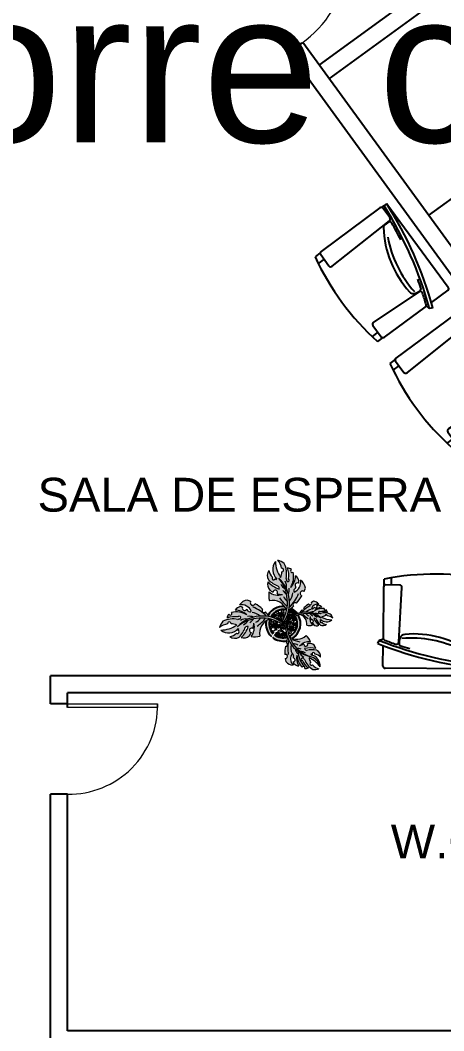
# Model space of a CAD drawing. Header units: metres. Extents: x 7 to 327053, y 40 to 7393807.
# Drawn here: x 326074.59 to 326078.36, y 7392806.51 to 7392815.48 of the extents above; entities that cross this region are included whole.
import ezdxf

# ---------------------------------------------------------------- set-up
doc = ezdxf.new("R2010")
doc.units = ezdxf.units.M
doc.linetypes.add('DASHED', pattern=[19.05, 12.7, -6.35])
doc.layers.get('0').update_dxf_attribs({"lineweight": 18})
for name, color, linetype, lineweight in [('ESQUADRIA', 2, 'Continuous', 15), ('estofado', 7, 'Continuous', 25), ('linagrossa', 7, 'Continuous', 25), ('PAREDE EXTERNA', 6, 'Continuous', 30), ('PAREDE INTERNA', 181, 'Continuous', 25)]:
    doc.layers.add(name, color=color, linetype=linetype, lineweight=lineweight)
doc.layers.add('MEBEL', color=7, linetype='DASHED')
doc.layers.add('TEXTO', color=2, linetype='Continuous')
doc.styles.get("Standard").update_dxf_attribs({"font": 'arial.ttf'})

# ---------------------------------------------------------------- blocks, each defined once
blk = doc.blocks.new('new block.dwg poltrona')
at = {"layer": 'MEBEL', "color": 7, "linetype": 'Continuous', "ltscale": 0.7}
for p, q in [((-694.7, 961.7), (-678.9, 1016.9)), ((-631.4, 949.7), (-613.8, 1011.2)), ((-704.2, 949.7), (-828, 516.1)), ((-703.1, 443.7), (-546.9, 903.8)), ((-560.4, 929.4), (-679.5, 963.5)), ((47.5, 734), (-108.7, 103.7)), ((191.6, 714.7), (72.5, 748.7)), ((143.5, 728.4), (161.1, 789.9)), ((143.5, 728.4), (161.1, 789.9)), ((203.6, 705.2), (219.3, 760.4)), ((27, 65.7), (205.3, 690)), ((203.6, 705.2), (205.2, 710.8)), ((-896.5, 276.4), (-846.5, 451.4)), ((-885.3, 480.2), (-867.2, 504.2)), ((0, 0), (-882.7, 251.7)), ((-94.8, 79.7), (2.3, 51.9)), ((10.2, 28.2), (0, 0)), ((10.2, 28.2), (17.5, 53.7))]:
    blk.add_line(p, q, dxfattribs=at)
for centre, radius, start, end in [((-846.7, -1271.5), 2294.6, 62.31757, 85.807), ((-684.9, 944.2), 20, 74.06228, 164.06228), ((-565.8, 910.2), 20, 341.24929, 74.06228), ((67, 729.5), 20, 74.06228, 166.87527), ((186.1, 695.5), 20, 344.06228, 74.06228), ((1159.8, 3194.1), 3398.1, 232.99963, 250.0441), ((-855.7, -521.4), 1025.7, 88.4288, 90.64125), ((1159.8, 3194.1), 3368.1, 232.99963, 250.0441), ((-808.8, 510.6), 20, 164.06228, 233.73697), ((1159.8, 3194.1), 3348.1, 233.73697, 235.5624), ((-556.6, 391.9), 152, 147.83659, 166.02585), ((-642.9, 446.2), 50, 79.6415, 147.83659), ((-855.7, -521.4), 1005.7, 48.27691, 79.25729), ((-794.8, -384.9), 894.9, 39.37536, 79.6415), ((-722.3, 449.2), 20, 235.5624, 344.06228), ((-684.6, 423.8), 20, 166.02585, 236.34504), ((1159.8, 3194.1), 3348.1, 236.34504, 237.7818), ((-877.2, 270.9), 20, 164.06228, 254.08761), ((-118.5, 170.1), 20, 2.16195, 39.37536), ((1159.8, 3194.1), 3348.1, 244.29374, 247.21111), ((-129.3, 125.8), 20, 247.21111, 330.38077), ((-201.8, 167), 103.3, 330.38077, 2.16195), ((-89.3, 98.9), 20, 166.07982, 254.06228), ((7.8, 71.2), 20, 254.06228, 344.06228)]:
    blk.add_arc(centre, radius, start, end, dxfattribs=at)
blk = doc.blocks.new('planta coqueiro')
at = {"layer": 'estofado', "ltscale": 0.1}
h = blk.add_hatch(color=75, dxfattribs=at)
h.set_gradient(color1=(108, 164, 86), color2=(102, 154, 81), one_color=1, tint=0.46, name='CYLINDER')
h.paths.add_polyline_path([(-1182.0994, -50.2894, 0.033062), (-1182.0979, -50.2335, -0.981895), (-1182.1008, -50.1976, 0.048855), (-1182.1188, -50.1171, -1.138233), (-1182.1345, -50.0766, 0.018864), (-1182.1487, -50.048, 0.208979), (-1182.229, -50.0346, -0.346636), (-1182.1882, -50.1459, -0.418428), (-1182.2075, -50.1266, 0.046427), (-1182.2093, -50.1046, -0.994855), (-1182.2229, -50.067, 0.044381), (-1182.2349, -50.0496, 0.18118), (-1182.289, -50.0426, -0.18833), (-1182.2403, -50.1427, 0.191426), (-1182.3269, -50.038, -1.174476), (-1182.3546, -50.033, 0.140528), (-1182.3894, -50.0487, -0.125367), (-1182.3092, -50.1069, -2.245001), (-1182.3162, -50.1236, -0.031976), (-1182.3262, -50.1223, 0.181425), (-1182.4368, -50.0461, 0.094503), (-1182.4967, -50.0686, -0.138196), (-1182.4208, -50.0909, -1.074478), (-1182.3961, -50.1105, -0.088291), (-1182.3665, -50.1521, -0.144087), (-1182.502, -50.0929, 0.388768), (-1182.3765, -50.1858, -0.041945), (-1182.3888, -50.1939, -1.340573), (-1182.4157, -50.2031, -0.196063), (-1182.4806, -50.1887, 0.307628), (-1182.4218, -50.2465, 0.111291), (-1182.3222, -50.2178, -0.314907), (-1182.2976, -50.2299, -0.122145), (-1182.4093, -50.2611, 0.291545), (-1182.3457, -50.2981, 0.043027), (-1182.3125, -50.2881, -1.339402), (-1182.2786, -50.2708, 0.060072), (-1182.2411, -50.2401, -0.231117), (-1182.3379, -50.3144, 0.11449), (-1182.2759, -50.3617, -0.376746), (-1182.111, -50.3048, 0.228124), (-1182.3714, -50.1669, -0.2613)])
h = blk.add_hatch(color=75, dxfattribs=at)
h.set_gradient(color1=(108, 164, 86), color2=(79, 120, 63), one_color=1, tint=0.36, name='CYLINDER')
h.paths.add_polyline_path([(-1181.8608, -50.1358, -0.314907), (-1181.8729, -50.1604, -0.122145), (-1181.9041, -50.0487, 0.291545), (-1181.9411, -50.1122, 0.043027), (-1181.9311, -50.1455, -1.339402), (-1181.9138, -50.1794, 0.060072), (-1181.8831, -50.2168, -0.231117), (-1181.9574, -50.1201, 0.11449), (-1182.0047, -50.1821, -0.376746), (-1181.9478, -50.3469, 0.228124), (-1181.8099, -50.0866, -0.2613), (-1181.9324, -50.3585, 0.033062), (-1181.8765, -50.3601, -0.981895), (-1181.8407, -50.3572, 0.048855), (-1181.7601, -50.3391, -1.138233), (-1181.7197, -50.3234, 0.018864), (-1181.691, -50.3093, 0.208979), (-1181.6777, -50.229, -0.346636), (-1181.7889, -50.2698, -0.418428), (-1181.7696, -50.2505, 0.046427), (-1181.7476, -50.2486, -0.994855), (-1181.71, -50.2351, 0.044381), (-1181.6926, -50.2231, 0.18118), (-1181.6857, -50.169, -0.18833), (-1181.7857, -50.2176, 0.191426), (-1181.681, -50.1311, -1.174476), (-1181.676, -50.1033, 0.140528), (-1181.6917, -50.0686, -0.125367), (-1181.7499, -50.1488, -2.245001), (-1181.7666, -50.1418, -0.031976), (-1181.7654, -50.1318, 0.181425), (-1181.6891, -50.0211, 0.094503), (-1181.7116, -49.9613, -0.138196), (-1181.734, -50.0372, -1.074478), (-1181.7535, -50.0619, -0.088291), (-1181.7951, -50.0914, -0.144087), (-1181.736, -49.956, 0.388768), (-1181.8288, -50.0815, -0.041945), (-1181.8369, -50.0692, -1.340573), (-1181.8461, -50.0422, -0.196063), (-1181.8317, -49.9774, 0.307628), (-1181.8896, -50.0362, 0.111291)])
h = blk.add_hatch(color=35, dxfattribs=at)
h.set_gradient(color1=(166, 115, 84), color2=(109, 75, 55), one_color=1, tint=0.32, name='INVCYLINDER')
h.paths.add_polyline_path([(-1181.8099, -50.0866, -0.309503), (-1182.0387, -50.3947, 0.839346), (-1182.0337, -50.4076, 0.363207)])
h = blk.add_hatch(color=35, dxfattribs=at)
h.set_gradient(color1=(166, 115, 84), color2=(109, 75, 55), one_color=1, tint=0.32, name='INVCYLINDER')
h.paths.add_polyline_path([(-1182.0585, -50.4106, 0.893253), (-1182.0465, -50.4067, 0.378604), (-1182.3714, -50.1669, -0.322151)])
h = blk.add_hatch(color=9, dxfattribs=at)
h.set_gradient(color1=(185, 193, 193), color2=(81, 92, 92), one_color=1, tint=0.34, name='CURVED')
h.paths.add_polyline_path([(-1182.1098, -50.3065, 0.00155), (-1182.111, -50.3048, 0.067559), (-1182.1454, -50.2959, 0.253608), (-1182.2018, -50.4317, -0.036817), (-1182.1733, -50.4248, -0.290631)])
h = blk.add_hatch(color=9, dxfattribs=at)
h.set_gradient(color1=(185, 193, 193), color2=(81, 92, 92), one_color=1, tint=0.34, name='CURVED')
h.paths.add_polyline_path([(-1181.9463, -50.343, 0.06904), (-1181.9384, -50.3076, 0.288006), (-1182.098, -50.2697, -0.011646), (-1182.0994, -50.2894, -0.009266), (-1182.0929, -50.2986, -0.341204)])
h = blk.add_hatch(color=33, dxfattribs=at)
h.set_gradient(color1=(179, 165, 128), color2=(150, 134, 90), one_color=1, tint=0.47)
h.paths.add_polyline_path([(-1182.0769, -50.3105, 1), (-1182.0448, -50.3105, 1)])
h = blk.add_hatch(color=33, dxfattribs=at)
h.set_gradient(color1=(179, 165, 128), color2=(150, 134, 90), one_color=1, tint=0.47)
h.paths.add_polyline_path([(-1182.1442, -50.3402, 1), (-1182.1311, -50.3402, 1)])
h = blk.add_hatch(color=33, dxfattribs=at)
h.set_gradient(color1=(179, 165, 128), color2=(150, 134, 90), one_color=1, tint=0.47)
edge = h.paths.add_edge_path()
edge.add_spline(control_points=[(-1182.1291, -50.3901), (-1182.1304, -50.3952), (-1182.133, -50.4055), (-1182.1113, -50.4092), (-1182.1, -50.3993), (-1182.0853, -50.3841), (-1182.1022, -50.3751), (-1182.1025, -50.3587), (-1182.1194, -50.3573), (-1182.1274, -50.3639), (-1182.1369, -50.3755), (-1182.126, -50.3785), (-1182.1278, -50.3851), (-1182.1291, -50.3901)], knot_values=[0, 0, 0, 0, 0.013257, 0.026829, 0.049794, 0.061679, 0.077395, 0.091145, 0.103762, 0.116513, 0.127768, 0.131661, 0.143887, 0.143887, 0.143887, 0.143887], degree=3, periodic=0)
h = blk.add_hatch(color=33, dxfattribs=at)
h.set_gradient(color1=(179, 165, 128), color2=(150, 134, 90), one_color=1, tint=0.47)
h.paths.add_polyline_path([(-1182.1205, -50.3218, 1), (-1182.1075, -50.3218, 1)])
h = blk.add_hatch(color=33, dxfattribs=at)
h.set_gradient(color1=(179, 165, 128), color2=(150, 134, 90), one_color=1, tint=0.47)
h.paths.add_polyline_path([(-1182.0757, -50.4013, 1), (-1182.0955, -50.4013, 1)])
h = blk.add_hatch(color=33, dxfattribs=at)
h.set_gradient(color1=(179, 165, 128), color2=(150, 134, 90), one_color=1, tint=0.47)
h.paths.add_polyline_path([(-1182.0304, -50.3749, 1), (-1182.0501, -50.3749, 1)])
h = blk.add_hatch(color=33, dxfattribs=at)
h.set_gradient(color1=(179, 165, 128), color2=(150, 134, 90), one_color=1, tint=0.47)
h.paths.add_polyline_path([(-1182.0245, -50.3374, 1), (-1181.9923, -50.3374, 1)])
h = blk.add_hatch(color=33, dxfattribs=at)
h.set_gradient(color1=(179, 165, 128), color2=(150, 134, 90), one_color=1, tint=0.47)
h.paths.add_polyline_path([(-1181.9438, -50.3962, 1), (-1181.9636, -50.3962, 1)])
h = blk.add_hatch(color=9, dxfattribs=at)
h.set_gradient(color1=(185, 193, 193), color2=(81, 92, 92), one_color=1, tint=0.34, name='CURVED')
h.paths.add_polyline_path([(-1181.9324, -50.3585, -0.003321), (-1181.9357, -50.3609, -0.134103), (-1181.9235, -50.4258, -0.036923), (-1181.8952, -50.4335, 0.121396), (-1181.9045, -50.3602, -0.016535)])
h = blk.add_hatch(color=9, dxfattribs=at)
h.set_gradient(color1=(185, 193, 193), color2=(81, 92, 92), one_color=1, tint=0.34, name='CURVED')
h.paths.add_polyline_path([(-1182.1722, -50.4349, 0.03292), (-1182.2001, -50.4432, 0.221446), (-1182.125, -50.5496, -0.019377), (-1182.1003, -50.5356, -0.005069), (-1182.0984, -50.5306, -0.256969)])
h = blk.add_hatch(color=33, dxfattribs=at)
h.set_gradient(color1=(179, 165, 128), color2=(150, 134, 90), one_color=1, tint=0.47)
h.paths.add_polyline_path([(-1182.1588, -50.4127, 1), (-1182.1718, -50.4127, 1)])
h = blk.add_hatch(color=33, dxfattribs=at)
h.set_gradient(color1=(179, 165, 128), color2=(150, 134, 90), one_color=1, tint=0.47)
h.paths.add_polyline_path([(-1182.13, -50.4507, 1), (-1182.1622, -50.4507, 1)])
h = blk.add_hatch(color=33, dxfattribs=at)
h.set_gradient(color1=(179, 165, 128), color2=(150, 134, 90), one_color=1, tint=0.47)
h.paths.add_polyline_path([(-1182.1312, -50.478, 1), (-1182.151, -50.478, 1)])
h = blk.add_hatch(color=33, dxfattribs=at)
h.set_gradient(color1=(179, 165, 128), color2=(150, 134, 90), one_color=1, tint=0.47)
edge = h.paths.add_edge_path()
edge.add_spline(control_points=[(-1182.1156, -50.5066), (-1182.1132, -50.5113), (-1182.1084, -50.5208), (-1182.0897, -50.5092), (-1182.0877, -50.4943), (-1182.0868, -50.4732), (-1182.1054, -50.4776), (-1182.1164, -50.4655), (-1182.1301, -50.4756), (-1182.1317, -50.4859), (-1182.1311, -50.5009), (-1182.121, -50.4959), (-1182.1179, -50.502), (-1182.1156, -50.5066)], knot_values=[0, 0, 0, 0, 0.013257, 0.026829, 0.049794, 0.061679, 0.077395, 0.091145, 0.103762, 0.116513, 0.127768, 0.131661, 0.143887, 0.143887, 0.143887, 0.143887], degree=3, periodic=0)
h = blk.add_hatch(color=35, dxfattribs=at)
h.set_gradient(color1=(166, 115, 84), color2=(109, 75, 55), one_color=1, tint=0.32, name='INVCYLINDER')
h.paths.add_polyline_path([(-1181.9811, -50.4031, 0.597045), (-1181.9851, -50.4005, 0.455658), (-1182.0621, -50.7903, -0.387777)])
h = blk.add_hatch(color=33, dxfattribs=at)
h.set_gradient(color1=(179, 165, 128), color2=(150, 134, 90), one_color=1, tint=0.47)
h.paths.add_polyline_path([(-1182.0966, -50.4134, 1), (-1182.1097, -50.4134, 1)])
h = blk.add_hatch(color=33, dxfattribs=at)
h.set_gradient(color1=(179, 165, 128), color2=(150, 134, 90), one_color=1, tint=0.47)
h.paths.add_polyline_path([(-1182.0752, -50.4369, 1), (-1182.0882, -50.4369, 1)])
h = blk.add_hatch(color=9, dxfattribs=at)
h.set_gradient(color1=(185, 193, 193), color2=(81, 92, 92), one_color=1, tint=0.34, name='CURVED')
h.paths.add_polyline_path([(-1181.9247, -50.4362, -0.449638), (-1182.0834, -50.536, 0.000699), (-1182.0837, -50.5368, 0.072477), (-1182.0731, -50.5679, 0.40511), (-1181.897, -50.4452, 0.032975)])
h = blk.add_hatch(color=33, dxfattribs=at)
h.set_gradient(color1=(179, 165, 128), color2=(150, 134, 90), one_color=1, tint=0.47)
h.paths.add_polyline_path([(-1182.0591, -50.4525, 1), (-1182.0789, -50.4525, 1)])
h = blk.add_hatch(color=33, dxfattribs=at)
h.set_gradient(color1=(179, 165, 128), color2=(150, 134, 90), one_color=1, tint=0.47)
h.paths.add_polyline_path([(-1182.0563, -50.4256, 1), (-1182.0694, -50.4256, 1)])
h = blk.add_hatch(color=33, dxfattribs=at)
h.set_gradient(color1=(179, 165, 128), color2=(150, 134, 90), one_color=1, tint=0.47)
edge = h.paths.add_edge_path()
edge.add_spline(control_points=[(-1182.0299, -50.4812), (-1182.035, -50.4799), (-1182.0453, -50.4773), (-1182.049, -50.499), (-1182.0391, -50.5103), (-1182.0239, -50.525), (-1182.0149, -50.5081), (-1181.9986, -50.5078), (-1181.9971, -50.4909), (-1182.0037, -50.4829), (-1182.0153, -50.4734), (-1182.0183, -50.4843), (-1182.0249, -50.4825), (-1182.0299, -50.4812)], knot_values=[0, 0, 0, 0, 0.013257, 0.026829, 0.049794, 0.061679, 0.077395, 0.091145, 0.103762, 0.116513, 0.127768, 0.131661, 0.143887, 0.143887, 0.143887, 0.143887], degree=3, periodic=0)
h = blk.add_hatch(color=33, dxfattribs=at)
h.set_gradient(color1=(179, 165, 128), color2=(150, 134, 90), one_color=1, tint=0.47)
h.paths.add_polyline_path([(-1182.0348, -50.4199, 1), (-1182.0478, -50.4199, 1)])
h = blk.add_hatch(color=33, dxfattribs=at)
h.set_gradient(color1=(179, 165, 128), color2=(150, 134, 90), one_color=1, tint=0.47)
h.paths.add_polyline_path([(-1182.0072, -50.4443, 1), (-1182.0202, -50.4443, 1)])
h = blk.add_hatch(color=35, dxfattribs=at)
h.set_gradient(color1=(166, 115, 84), color2=(109, 75, 55), one_color=1, tint=0.32, name='INVCYLINDER')
h.paths.add_polyline_path([(-1181.7633, -50.6006, 0.456534), (-1182.0092, -50.4282, 0.533976), (-1182.008, -50.4314, -0.385852)])
h = blk.add_hatch(color=33, dxfattribs=at)
h.set_gradient(color1=(179, 165, 128), color2=(150, 134, 90), one_color=1, tint=0.47)
h.paths.add_polyline_path([(-1181.9847, -50.4424, 1), (-1182.0044, -50.4424, 1)])
h = blk.add_hatch(color=33, dxfattribs=at)
h.set_gradient(color1=(179, 165, 128), color2=(150, 134, 90), one_color=1, tint=0.47)
h.paths.add_polyline_path([(-1181.9589, -50.4874, 1), (-1181.991, -50.4874, 1)])
h = blk.add_hatch(color=33, dxfattribs=at)
h.set_gradient(color1=(179, 165, 128), color2=(150, 134, 90), one_color=1, tint=0.47)
h.paths.add_polyline_path([(-1181.932, -50.4514, 1), (-1181.9642, -50.4514, 1)])
h = blk.add_hatch(color=33, dxfattribs=at)
h.set_gradient(color1=(179, 165, 128), color2=(150, 134, 90), one_color=1, tint=0.47)
h.paths.add_polyline_path([(-1181.9264, -50.4103, 1), (-1181.9461, -50.4103, 1)])
h = blk.add_hatch(color=75, dxfattribs=at)
h.set_gradient(color1=(108, 164, 86), color2=(154, 193, 138), one_color=1, tint=0.65, name='HEMISPHERICAL')
h.paths.add_polyline_path([(-1181.7724, -50.4808, -0.346636), (-1181.6961, -50.4931, 0.208979), (-1181.7146, -50.4434, 0.018864), (-1181.7347, -50.4378, -1.138233), (-1181.7626, -50.4328, 0.048855), (-1181.8164, -50.4312, -0.981895), (-1181.8397, -50.4338, 0.033062), (-1181.8753, -50.4417, -0.2613), (-1181.7633, -50.6006, 0.228124), (-1181.8837, -50.451, -0.376746), (-1181.8998, -50.5636, 0.11449), (-1181.8618, -50.5974, -0.231117), (-1181.8262, -50.5263, 0.060072), (-1181.8412, -50.5541, -1.339402), (-1181.8481, -50.5779, 0.043027), (-1181.8504, -50.6005, 0.291545), (-1181.8189, -50.6366, -0.122145), (-1181.8127, -50.5612, -0.314907), (-1181.8019, -50.5754, 0.111291), (-1181.808, -50.6428, 0.307628), (-1181.7637, -50.6733, -0.196063), (-1181.7809, -50.6335, -1.340573), (-1181.7783, -50.6151, -0.041945), (-1181.7747, -50.6062, 0.388768), (-1181.6997, -50.6751, -0.144087), (-1181.7544, -50.5957, -0.088291), (-1181.724, -50.6095, -1.074478), (-1181.7085, -50.6229, -0.138196), (-1181.6848, -50.6687, 0.094503), (-1181.6778, -50.6276, 0.181425), (-1181.7403, -50.5662, -0.031976), (-1181.7424, -50.56, -2.245001), (-1181.7325, -50.5534, -0.125367), (-1181.6853, -50.5976, 0.140528), (-1181.6796, -50.5734, -1.174476), (-1181.6862, -50.5562, 0.191426), (-1181.7639, -50.5138, -0.18833), (-1181.6939, -50.5325, 0.18118), (-1181.705, -50.4987, 0.044381), (-1181.7176, -50.4932, -0.994855), (-1181.7434, -50.4892, 0.046425), (-1181.7577, -50.4907, -0.418546)])
h = blk.add_hatch(color=75, dxfattribs=at)
h.set_gradient(color1=(108, 164, 86), color2=(128, 178, 108), one_color=1, tint=0.56, name='CYLINDER')
h.paths.add_polyline_path([(-1182.1074, -50.5571, -0.021499), (-1182.1003, -50.5356, 0.033062), (-1182.1417, -50.5606, -0.981895), (-1182.1663, -50.5794, 0.048855), (-1182.2164, -50.6302, -1.138233), (-1182.2384, -50.6605, 0.018864), (-1182.2526, -50.6842, 0.208979), (-1182.2247, -50.7488, -0.346636), (-1182.163, -50.6671, -0.218356), (-1182.1163, -50.6048, -0.045186), (-1182.1077, -50.5581, -0.00127), (-1182.1084, -50.5578, -0.001036)])
h = blk.add_hatch(color=75, dxfattribs=at)
h.set_gradient(color1=(108, 164, 86), color2=(128, 178, 108), one_color=1, tint=0.56, name='CYLINDER')
h.paths.add_polyline_path([(-1181.9707, -50.697, 0.11449), (-1181.9653, -50.6299, -0.376746), (-1182.0837, -50.5368, 0.228124), (-1182.0621, -50.7903, -0.289779), (-1182.0548, -50.9198, 0.388768), (-1182.046, -50.7852, -0.041945), (-1182.0344, -50.7904, -1.340573), (-1182.0151, -50.8056, -0.196063), (-1181.9952, -50.8594, 0.307628), (-1181.9807, -50.7897, 0.111291), (-1182.0482, -50.7308, -0.314907), (-1182.0509, -50.7073, -0.122145), (-1181.976, -50.7738, 0.291545), (-1181.9788, -50.7104, 0.043027), (-1182.0017, -50.6909, -1.339402), (-1182.0301, -50.6744, 0.060072), (-1182.0699, -50.6615, -0.231117)])
h = blk.add_hatch(color=75, dxfattribs=at)
h.set_gradient(color1=(108, 164, 86), color2=(128, 178, 108), one_color=1, tint=0.56, name='CYLINDER')
h.paths.add_polyline_path([(-1182.168, -50.6902, 0.046427), (-1182.1831, -50.7018, -0.994855), (-1182.2041, -50.7292, 0.044381), (-1182.2111, -50.746, 0.18118), (-1182.1909, -50.7886, -0.18833), (-1182.141, -50.7065, 0.191426), (-1182.1765, -50.8183, -0.461932), (-1182.1587, -50.824, -0.164855), (-1182.1113, -50.6852, -0.076989), (-1182.1163, -50.6048, 0.218356), (-1182.163, -50.6671, -0.418428)])
h = blk.add_hatch(color=75, dxfattribs=at)
h.set_gradient(color1=(108, 164, 86), color2=(128, 178, 108), one_color=1, tint=0.56, name='CYLINDER')
h.paths.add_polyline_path([(-1182.1156, -50.7784, 0.181425), (-1182.1192, -50.8944, 0.094503), (-1182.0749, -50.9273, -0.138196), (-1182.0942, -50.8617, -1.074478), (-1182.0915, -50.8347, -0.088291), (-1182.0751, -50.7937, -0.144087), (-1182.0548, -50.9198, 0.289779), (-1182.0621, -50.7903, -0.111568), (-1182.1113, -50.6852, 0.164855), (-1182.1587, -50.824, -0.461932), (-1182.1672, -50.8408, 0.140528), (-1182.1396, -50.8587, -0.125367), (-1182.1348, -50.7732, -2.245001), (-1182.1193, -50.7705, -0.031976)])
at = {"layer": 'estofado', "lineweight": 5, "ltscale": 0.1}
for centre, radius in [((-1182.0608, -50.3105), 0.0161), ((-1182.0205, -50.3064), 0.00987), ((-1182.1481, -50.3931), 0.0161), ((-1182.1405, -50.3692), 0.00652), ((-1182.1376, -50.3402), 0.00652), ((-1182.1314, -50.3563), 0.00652), ((-1182.1124, -50.3418), 0.00987), ((-1182.114, -50.3218), 0.00652), ((-1182.0958, -50.3547), 0.00987), ((-1182.0894, -50.3723), 0.00652), ((-1182.0856, -50.4013), 0.00987), ((-1182.0583, -50.3441), 0.00652), ((-1182.0507, -50.3609), 0.00652), ((-1182.0402, -50.3749), 0.00987), ((-1182.0368, -50.3493), 0.00987), ((-1182.0323, -50.326), 0.00987), ((-1182.018, -50.3673), 0.00987), ((-1182.0084, -50.3374), 0.0161), ((-1181.9989, -50.3643), 0.00652), ((-1181.9812, -50.354), 0.00987), ((-1181.9778, -50.328), 0.00987), ((-1181.9724, -50.3968), 0.00652), ((-1181.9537, -50.3962), 0.00987), ((-1181.9396, -50.3801), 0.00652), ((-1182.1653, -50.4127), 0.00652), ((-1182.1461, -50.4507), 0.0161), ((-1182.1411, -50.478), 0.00987), ((-1182.1305, -50.4124), 0.00652), ((-1182.1193, -50.4424), 0.00987), ((-1182.1032, -50.4134), 0.00652), ((-1182.0992, -50.4422), 0.00652), ((-1182.0971, -50.4613), 0.00652), ((-1182.088, -50.4193), 0.00652), ((-1182.0817, -50.4369), 0.00652), ((-1182.0725, -50.4145), 0.00652), ((-1182.069, -50.4525), 0.00987), ((-1182.0629, -50.4256), 0.00652), ((-1182.052, -50.4364), 0.00652), ((-1182.0413, -50.4199), 0.00652), ((-1182.0247, -50.4632), 0.00987), ((-1182.0233, -50.4141), 0.00652), ((-1182.0137, -50.4443), 0.00652), ((-1181.9969, -50.4669), 0.00987), ((-1181.9946, -50.4424), 0.00987), ((-1181.9749, -50.4874), 0.0161), ((-1181.9811, -50.4142), 0.00652), ((-1181.9752, -50.457), 0.00987), ((-1181.963, -50.4122), 0.00652), ((-1181.9481, -50.4514), 0.0161), ((-1181.9363, -50.4103), 0.00987), ((-1182.0546, -50.5173), 0.00987), ((-1182.0111, -50.5249), 0.00652), ((-1181.9894, -50.5151), 0.00652)]:
    blk.add_circle(centre, radius, dxfattribs=at)
for centre, radius, start, end in [((-1182.3447, -50.1014), 0.0691, 98.30586, 130.30289), ((-1182.3412, -50.0377), 0.0143, 160.66312, 359.01306), ((-1182.4153, -50.1992), 0.1839, 17.90618, 61.25338), ((-1182.2712, -50.1184), 0.0778, 62.11533, 103.19315), ((-1182.2041, -50.1332), 0.1017, 56.94293, 104.1578), ((-1182.2792, -50.1162), 0.0958, 341.9118, 58.3844), ((-1181.8174, -50.0493), 0.0733, 101.28254, 169.67992), ((-1181.6542, -50.0222), 0.2358, 183.39297, 208.79441), ((-1181.7594, -50.0275), 0.088, 145.30499, 189.67647), ((-1181.7139, -50.0694), 0.1156, 101.01864, 185.99657), ((-1181.5353, -50.1242), 0.2618, 140.01224, 172.80884), ((-1181.8747, -49.9748), 0.1912, 304.86133, 345.9935), ((-1181.7428, -50.0502), 0.0158, 227.5673, 55.79188), ((-1181.8574, -49.9596), 0.1458, 327.87519, 359.3481), ((-1181.8573, -50.0502), 0.1707, 9.82075, 31.41506), ((-1182.3337, -49.8923), 0.2618, 230.01224, 262.80884), ((-1182.3885, -50.0709), 0.1156, 191.01864, 275.99657), ((-1182.4077, -50.2143), 0.1707, 99.82075, 121.41506), ((-1182.4983, -50.2144), 0.1458, 57.87519, 89.3481), ((-1182.4831, -50.2317), 0.1912, 34.86133, 75.9935), ((-1182.4078, -50.0998), 0.0158, 317.5673, 145.79188), ((-1182.4983, -50.2144), 0.1458, 25.30162, 45.48399), ((-1182.4636, -50.2352), 0.2007, 39.72574, 68.30867), ((-1182.3112, -50.0448), 0.079, 259.01864, 266.34454), ((-1182.3052, -50.1184), 0.0122, 205.20095, 109.16168), ((-1182.3927, -50.155), 0.1529, 4.60764, 47.27006), ((-1182.216, -50.0858), 0.02, 110.11085, 289.51976), ((-1182.3265, -50.1256), 0.119, 29.48096, 39.64557), ((-1182.3265, -50.1256), 0.119, 359.27539, 10.14965), ((-1182.1883, -50.1267), 0.0192, 181.01529, 270.36335), ((-1182.4574, -50.2805), 0.3417, 1.92563, 26.95423), ((-1182.1293, -50.0979), 0.0219, 103.78654, 298.5822), ((-1182.5209, -50.2497), 0.4233, 24.12344, 28.44626), ((-1182.5209, -50.2497), 0.4233, 7.05757, 18.24531), ((-1181.8475, -50.2529), 0.1724, 129.60803, 155.73339), ((-1181.8212, -50.0924), 0.139, 191.50605, 243.56022), ((-1181.8728, -50.1095), 0.0684, 117.29213, 182.3073), ((-1181.7431, -50.0708), 0.2023, 191.81369, 201.6687), ((-1181.6633, -50.0415), 0.2409, 181.70554, 209.56118), ((-1181.8455, -50.0571), 0.0148, 92.42917, 305.54486), ((-1181.8574, -49.9596), 0.1458, 295.30162, 315.48399), ((-1181.8782, -49.9944), 0.2007, 309.72574, 338.30867), ((-1181.6808, -50.1168), 0.0143, 70.66312, 269.01306), ((-1181.7444, -50.1133), 0.0691, 8.30586, 40.30289), ((-1182.4305, -50.1164), 0.088, 235.30499, 279.67647), ((-1182.4087, -50.1744), 0.0733, 191.28254, 259.67992), ((-1182.4358, -50.0111), 0.2358, 273.39297, 298.79441), ((-1182.4009, -50.2025), 0.0148, 182.42917, 35.54486), ((-1182.3185, -50.2414), 0.0239, 28.87893, 98.79724), ((-1182.2905, -50.0702), 0.1226, 255.94234, 283.41666), ((-1182.3302, -50.2313), 0.0897, 36.14106, 80.38729), ((-1182.2482, -50.0867), 0.1271, 262.31369, 283.71194), ((-1182.3109, -50.2562), 0.1193, 28.69045, 56.02461), ((-1182.2988, -50.2542), 0.144, 9.49435, 41.55375), ((-1182.099, -50.2155), 0.018, 95.6708, 273.57719), ((-1182.0701, -50.2969), 0.1322, 337.74651, 60.32132), ((-1181.9174, -50.1599), 0.0198, 280.54891, 133.56856), ((-1181.7431, -50.0708), 0.2023, 212.44877, 226.19967), ((-1181.8844, -50.1395), 0.0239, 298.87893, 8.79724), ((-1181.7297, -50.2098), 0.1271, 172.31369, 193.71194), ((-1181.8992, -50.1471), 0.1193, 298.69045, 326.02461), ((-1181.7132, -50.1674), 0.1226, 165.94234, 193.41666), ((-1181.8743, -50.1277), 0.0897, 306.14106, 350.38729), ((-1181.8422, -50.0426), 0.1839, 287.90618, 331.25338), ((-1181.798, -50.0652), 0.1529, 274.60764, 317.27006), ((-1181.7615, -50.1528), 0.0122, 115.20095, 19.16168), ((-1181.6878, -50.1468), 0.079, 169.01864, 176.34454), ((-1181.7614, -50.1867), 0.0778, 332.11533, 13.19315), ((-1182.4164, -50.0203), 0.2409, 271.70554, 299.56118), ((-1182.3485, -50.2298), 0.0684, 207.29213, 272.3073), ((-1182.3872, -50.1), 0.2023, 281.81369, 291.6687), ((-1182.3656, -50.1782), 0.139, 281.50605, 333.56022), ((-1182.2981, -50.2744), 0.0198, 10.54891, 223.56856), ((-1182.3872, -50.1), 0.2023, 302.44877, 316.19967), ((-1182.1611, -50.4271), 0.1322, 67.74651, 150.32132), ((-1182.1957, -49.8732), 0.408, 264.40838, 278.66155), ((-1182.1943, -50.1359), 0.1123, 255.54397, 283.80808), ((-1182.5209, -50.2497), 0.4233, 354.61589, 2.19042), ((-1181.5162, -50.2622), 0.408, 174.40838, 188.66155), ((-1181.9235, -50.0006), 0.3417, 271.92563, 296.95423), ((-1181.7789, -50.2637), 0.1123, 165.54397, 193.80808), ((-1181.8972, -50.1591), 0.144, 279.49435, 311.55375), ((-1181.7592, -50.1788), 0.0958, 251.9118, 328.3844), ((-1181.7697, -50.2697), 0.0192, 91.01529, 180.36335), ((-1181.7686, -50.1315), 0.119, 269.27539, 280.14965), ((-1181.7409, -50.3286), 0.0219, 13.78654, 208.5822), ((-1181.7288, -50.2419), 0.02, 20.11085, 199.51976), ((-1181.8927, -49.9371), 0.4233, 294.12344, 298.44626), ((-1181.7686, -50.1315), 0.119, 299.48096, 309.64557), ((-1181.7762, -50.2538), 0.1017, 326.94293, 14.1578), ((-1182.205, -50.2045), 0.1724, 219.60803, 245.73339), ((-1181.8927, -49.9371), 0.4233, 264.61589, 272.19042), ((-1181.8586, -50.359), 0.018, 5.6708, 183.57719), ((-1181.8927, -49.9371), 0.4233, 277.05757, 288.24531), ((-1181.9558, -50.4982), 0.0862, 310.60371, 33.17851), ((-1181.7977, -50.7066), 0.2761, 98.7346, 106.30914), ((-1181.5969, -50.4519), 0.266, 182.26348, 196.51665), ((-1181.8253, -50.6698), 0.2228, 73.97079, 98.9994), ((-1181.828, -50.4323), 0.0117, 187.34783, 5.25423), ((-1181.7653, -50.4834), 0.0732, 177.11694, 205.38106), ((-1181.8281, -50.565), 0.0939, 59.37128, 91.43067), ((-1181.7977, -50.7066), 0.2761, 82.67972, 93.86746), ((-1181.7422, -50.5354), 0.0624, 42.54063, 119.01322), ((-1181.7601, -50.4785), 0.0125, 190.56167, 279.90974), ((-1181.749, -50.4371), 0.0143, 162.34282, 357.13848), ((-1181.7423, -50.5668), 0.0776, 90.77538, 101.64963), ((-1181.7305, -50.4911), 0.013, 171.40527, 350.81418), ((-1181.7977, -50.7066), 0.2761, 72.47876, 76.80159), ((-1181.7623, -50.4894), 0.0663, 356.76722, 43.98209), ((-1181.9394, -50.7997), 0.2951, 124.70159, 149.73019), ((-1182.1542, -50.5698), 0.0155, 218.44676, 36.35315), ((-1181.9321, -50.8602), 0.3656, 117.39185, 124.96638), ((-1182.3575, -50.8001), 0.3524, 27.18434, 41.43751), ((-1181.9715, -50.5159), 0.1142, 190.52248, 273.09728), ((-1181.8079, -50.4988), 0.1124, 215.19163, 241.317), ((-1181.7712, -50.5984), 0.0907, 127.3648, 179.41897), ((-1181.7185, -50.6025), 0.132, 169.25633, 179.11133), ((-1181.8411, -50.567), 0.0129, 237.35647, 90.37612), ((-1181.7185, -50.6025), 0.132, 144.72535, 158.47626), ((-1181.6638, -50.6114), 0.1571, 161.36384, 189.21948), ((-1181.8175, -50.576), 0.0156, 2.12779, 72.04609), ((-1181.7271, -50.5119), 0.0829, 177.21308, 198.61134), ((-1181.6555, -50.6226), 0.1538, 162.13061, 187.53205), ((-1181.8279, -50.573), 0.0778, 44.90042, 72.23457), ((-1181.7113, -50.5369), 0.08, 177.50837, 204.98268), ((-1181.8095, -50.5823), 0.0585, 20.53774, 64.78397), ((-1181.7529, -50.6129), 0.0997, 53.65497, 96.31738), ((-1181.7785, -50.6328), 0.1199, 39.67165, 83.01885), ((-1181.7404, -50.5523), 0.00795, 351.76334, 255.72407), ((-1181.6925, -50.547), 0.0515, 194.58049, 201.90639), ((-1181.7909, -50.6802), 0.1247, 24.93152, 66.0637), ((-1181.7956, -50.6681), 0.1309, 32.61635, 61.19929), ((-1181.7423, -50.5668), 0.0776, 61.27946, 71.44407), ((-1181.7446, -50.5305), 0.0507, 357.73187, 38.80969), ((-1181.6843, -50.5653), 0.00931, 101.91196, 300.26191), ((-1181.7246, -50.5754), 0.0451, 330.62214, 2.61917), ((-1181.9321, -50.8602), 0.3656, 146.8994, 151.22223), ((-1182.2254, -50.6468), 0.0189, 226.56251, 61.35816), ((-1182.142, -50.7471), 0.0827, 104.68776, 181.16036), ((-1181.9321, -50.8602), 0.3656, 129.83353, 141.02127), ((-1182.1769, -50.6762), 0.0166, 303.79125, 33.13931), ((-1182.0717, -50.6869), 0.0934, 118.51852, 167.78871), ((-1182.0256, -50.7047), 0.103, 151.46642, 178.80057), ((-1182.1779, -50.7384), 0.1098, 25.08965, 46.4879), ((-1182.1674, -50.6762), 0.097, 18.31993, 46.58405), ((-1182.0566, -50.7809), 0.1201, 44.28201, 96.33618), ((-1182.1033, -50.8331), 0.1748, 65.22473, 78.97563), ((-1182.1126, -50.652), 0.1489, 342.38399, 8.50935), ((-1181.8063, -50.5938), 0.0446, 188.61772, 253.63289), ((-1181.7634, -50.6254), 0.0478, 201.24511, 269.64249), ((-1181.7824, -50.6239), 0.00968, 65.38017, 278.49585), ((-1181.7236, -50.6323), 0.0574, 181.24855, 225.62003), ((-1181.6996, -50.5998), 0.0754, 184.92846, 269.90638), ((-1181.778, -50.6878), 0.0951, 55.44104, 75.62341), ((-1181.5921, -50.5426), 0.1707, 198.11618, 230.91279), ((-1181.7158, -50.6157), 0.0103, 315.13315, 143.35773), ((-1181.778, -50.6878), 0.0951, 11.57692, 43.04984), ((-1181.7891, -50.6298), 0.1113, 339.50997, 1.10428), ((-1182.1648, -50.6846), 0.0878, 179.71889, 226.93376), ((-1182.1131, -50.7771), 0.1028, 152.25692, 162.42153), ((-1182.1442, -50.7403), 0.0672, 184.89129, 225.96911), ((-1182.1937, -50.7155), 0.0173, 232.88681, 52.29572), ((-1182.0608, -50.8114), 0.1321, 127.3836, 170.04602), ((-1182.1131, -50.7771), 0.1028, 122.05135, 132.92561), ((-1182.0181, -50.8071), 0.1588, 140.68214, 184.02934), ((-1181.9302, -50.8245), 0.2285, 142.44793, 179.89313), ((-1182.1283, -50.7649), 0.0105, 327.97692, 231.93764), ((-1182.0346, -50.7304), 0.0775, 158.91702, 203.16325), ((-1182.1702, -50.7768), 0.1059, 18.7183, 46.19262), ((-1182.0327, -50.7171), 0.0207, 151.6549, 221.5732), ((-1182.1475, -50.8916), 0.2081, 34.4815, 62.33714), ((-1182.1451, -50.9099), 0.2037, 36.16894, 61.57037), ((-1182.0183, -50.6868), 0.0171, 133.32487, 346.34452), ((-1182.1033, -50.8331), 0.1748, 44.58965, 54.44466), ((-1182.0272, -50.7443), 0.0591, 330.06809, 35.08326), ((-1182.17, -50.8288), 0.0123, 283.43908, 121.78903), ((-1182.1222, -50.8016), 0.0597, 221.08182, 253.07885), ((-1181.9694, -50.8253), 0.1734, 162.5017, 191.08463), ((-1181.9628, -50.8412), 0.1652, 157.63729, 198.76946), ((-1182.1789, -50.8037), 0.0682, 21.7946, 29.1205), ((-1182.0938, -50.8481), 0.0136, 80.34326, 268.56784), ((-1181.9682, -50.8603), 0.1259, 148.07758, 168.25995), ((-1182.2791, -50.8914), 0.2262, 352.7882, 25.58481), ((-1182.1607, -50.8609), 0.1213, 330.93217, 35.574), ((-1182.1238, -50.8477), 0.0998, 313.79461, 38.77253), ((-1182.0225, -50.7951), 0.0128, 305.20513, 158.32082), ((-1182.0711, -50.8569), 0.076, 358.08096, 42.45243), ((-1182.0393, -50.8139), 0.0633, 314.0585, 22.45588), ((-1182.0107, -50.7946), 0.1474, 222.59671, 244.19102), ((-1181.9682, -50.8603), 0.1259, 180.65115, 212.12406)]:
    blk.add_arc(centre, radius, start, end, dxfattribs=at)
at = {"layer": 'estofado', "lineweight": 20, "ltscale": 0.1}
for centre, radius, start, end in [((-1182.1493, -50.0735), 0.3396, 289.00664, 357.79635), ((-1182.1136, -50.1134), 0.3048, 284.94196, 5.04534), ((-1182.3445, -50.4706), 0.3048, 12.01912, 95.04534), ((-1182.3844, -50.5063), 0.3396, 16.37083, 87.79635), ((-1182.0355, -50.4009), 0.00703, 117.55346, 273.94755), ((-1181.8541, -50.6289), 0.2633, 120.0005, 217.8213), ((-1181.8095, -50.6411), 0.2934, 125.79162, 210.57231), ((-1182.0941, -50.43), 0.00207, 308.36804, 92.33108), ((-1182.0527, -50.408), 0.00637, 203.88531, 8.33116), ((-1182.0081, -50.43), 0.00207, 87.66892, 231.63196), ((-1181.979, -50.6509), 0.2215, 13.12867, 97.90936), ((-1181.961, -50.621), 0.1988, 5.87968, 103.70049), ((-1181.9838, -50.4028), 0.00274, 352.06903, 136.03207)]:
    blk.add_arc(centre, radius, start, end, dxfattribs=at)
at = {"layer": 'estofado', "ltscale": 0.1}
for centre, radius, start, end in [((-1181.7594, -50.0275), 0.088, 208.29756, 217.90491), ((-1182.4305, -50.1164), 0.088, 298.29756, 307.90491), ((-1182.0484, -50.4157), 0.1542, 129.01218, 185.93472), ((-1182.0484, -50.4157), 0.1253, 119.35182, 184.17373), ((-1182.0484, -50.4157), 0.1542, 44.52479, 108.79156), ((-1182.0484, -50.4157), 0.1253, 35.45538, 110.81478), ((-1182.0484, -50.4157), 0.1253, 355.38186, 25.9338), ((-1182.0484, -50.4157), 0.1542, 353.39791, 21.08439), ((-1182.0484, -50.4157), 0.1542, 190.27118, 240.21675), ((-1182.0484, -50.4157), 0.1253, 188.81995, 246.46567), ((-1182.0484, -50.4157), 0.1253, 253.74848, 350.59043), ((-1182.0484, -50.4157), 0.1542, 260.76756, 348.98093), ((-1182.0484, -50.4157), 0.1542, 247.07159, 247.36265), ((-1181.7236, -50.6323), 0.0574, 153.02012, 162.62747), ((-1182.0711, -50.8569), 0.076, 61.07352, 70.68087)]:
    blk.add_arc(centre, radius, start, end, dxfattribs=at)
at = {"layer": 'estofado', "lineweight": 5, "ltscale": 0.1}
for points in [[(-1182.1291, -50.3901), (-1182.1295, -50.4034), (-1182.1164, -50.4071), (-1182.0966, -50.3956), (-1182.09, -50.3857), (-1182.0997, -50.3732), (-1182.1056, -50.3608), (-1182.118, -50.3587), (-1182.1286, -50.3658), (-1182.1332, -50.376), (-1182.1298, -50.3779), (-1182.1291, -50.3901)], [(-1182.1156, -50.5066), (-1182.1072, -50.5168), (-1182.0949, -50.511), (-1182.0876, -50.4892), (-1182.0893, -50.4775), (-1182.1047, -50.4745), (-1182.1174, -50.4691), (-1182.1281, -50.4757), (-1182.1313, -50.4881), (-1182.128, -50.4988), (-1182.1242, -50.498), (-1182.1156, -50.5066)], [(-1182.0299, -50.4812), (-1182.0432, -50.4808), (-1182.0469, -50.4939), (-1182.0354, -50.5138), (-1182.0255, -50.5203), (-1182.013, -50.5106), (-1182.0006, -50.5047), (-1181.9985, -50.4923), (-1182.0056, -50.4817), (-1182.0158, -50.4771), (-1182.0177, -50.4805), (-1182.0299, -50.4812)]]:
    blk.add_spline(points, degree=3, dxfattribs=at)

msp = doc.modelspace()

# ---------------------------------------------------------------- hatches: boundary and pattern name
at = {"layer": 'linagrossa'}
h = msp.add_hatch(dxfattribs=at)
h.set_pattern_fill('AR-B88', color=256, scale=0.003, angle=210)
h.set_pattern_definition([(210, (321476.64965, 7391586.4824), (0.3048, -0.52792909), []), (300, (321476.64965, 7391586.4824), (0.568764543, -0.375529086), [0.6096, -0.6096])])
edge = h.paths.add_edge_path()
edge.add_spline(control_points=[(326105.4253, 7392781.8361), (326105.3816, 7392782.4727), (326105.339, 7392783.1062), (326105.2977, 7392783.7356)], knot_values=[4.276453, 4.276453, 4.276453, 4.276453, 5.435792, 5.435792, 5.435792, 5.435792], degree=3, periodic=0)
edge.add_spline(control_points=[(326105.2977, 7392783.7356), (326104.2346, 7392799.9368), (326103.9408, 7392819.7697), (326115.6423, 7392802.6894), (326117.2057, 7392797.369)], knot_values=[5.435792, 5.435792, 5.435792, 5.435792, 35.276013, 49.121222, 49.121222, 49.121222, 49.121222], degree=3, periodic=0)
edge.add_line((326117.2057, 7392797.369), (326117.2111, 7392802.751))
edge.add_spline(control_points=[(326117.2111, 7392802.751), (326116.9155, 7392803.3458), (326116.6049, 7392803.9267), (326115.652, 7392805.5969), (326114.9792, 7392806.6341), (326113.6071, 7392808.5063), (326112.9095, 7392809.3406), (326111.9006, 7392810.3624), (326111.5896, 7392810.6519), (326110.9601, 7392811.1779), (326110.6407, 7392811.4153), (326109.9796, 7392811.8281), (326109.6382, 7392812.0039), (326108.9132, 7392812.2753), (326108.5276, 7392812.3707), (326107.7195, 7392812.436), (326107.2972, 7392812.4026), (326106.4928, 7392812.1871), (326106.1151, 7392812.0063), (326105.4988, 7392811.5827), (326105.2482, 7392811.3512), (326105.0309, 7392811.1041)], knot_values=[28.398469, 28.398469, 28.398469, 28.398469, 29.928869, 29.928869, 32.938306, 32.938306, 35.947743, 35.947743, 37.286111, 37.286111, 38.62448, 38.62448, 39.962849, 39.962849, 41.301218, 41.301218, 42.639586, 42.639586, 43.977955, 43.977955, 45.167643, 45.167643, 45.167643, 45.167643], degree=3, periodic=0)
edge.add_spline(control_points=[(326105.0309, 7392811.1041), (326105.0038, 7392811.0732), (326104.9772, 7392811.0421), (326104.6567, 7392810.6576), (326104.4242, 7392810.2772), (326103.9743, 7392809.3665), (326103.7783, 7392808.8214), (326103.3902, 7392807.4476), (326103.2243, 7392806.5847), (326102.9389, 7392804.5096), (326102.8367, 7392803.2626), (326102.6935, 7392800.155), (326102.6797, 7392798.2216), (326102.7151, 7392796.1487)], knot_values=[13.632129, 13.632129, 13.632129, 13.632129, 13.78081, 13.78081, 15.456175, 15.456175, 17.597663, 17.597663, 20.478587, 20.478587, 23.929597, 23.929597, 28.398469, 28.398469, 28.398469, 28.398469], degree=3, periodic=0)
edge.add_line((326102.7151, 7392796.1487), (326103.3975, 7392796.1523))
edge.add_line((326103.3975, 7392796.1523), (326103.4303, 7392789.8856))
edge.add_line((326103.4303, 7392789.8856), (326102.935, 7392789.883))
edge.add_spline(control_points=[(326102.935, 7392789.883), (326102.9626, 7392789.3236), (326102.9922, 7392788.7584), (326103.0707, 7392787.3303), (326103.1217, 7392786.461), (326103.2858, 7392783.5855)], knot_values=[6.654035, 6.654035, 6.654035, 6.654035, 7.74114, 7.74114, 9.376421, 9.376421, 9.376421, 9.376421], degree=3, periodic=0)
edge.add_spline(control_points=[(326103.2858, 7392783.5855), (326094.0453, 7392783.077), (326083.2204, 7392784.8093), (326080.0568, 7392785.3582)], knot_values=[69.743309, 69.743309, 69.743309, 69.743309, 88.01764, 88.01764, 88.01764, 88.01764], degree=3, periodic=0)
edge.add_spline(control_points=[(326080.0568, 7392785.3582), (326079.4021, 7392785.8162), (326078.7503, 7392786.2595), (326078.1034, 7392786.686)], knot_values=[177.13857, 177.13857, 177.13857, 177.13857, 178.770067, 178.770067, 178.770067, 178.770067], degree=3, periodic=0)
edge.add_spline(control_points=[(326078.1034, 7392786.686), (326075.6215, 7392788.3223), (326073.2107, 7392789.7121), (326070.9757, 7392790.7437)], knot_values=[178.770067, 178.770067, 178.770067, 178.770067, 185.028839, 185.028839, 185.028839, 185.028839], degree=3, periodic=0)
edge.add_line((326070.9757, 7392790.7437), (326064.6612, 7392790.7437))
edge.add_line((326064.6612, 7392790.7437), (326064.6527, 7392790.6675))
edge.add_spline(control_points=[(326064.6527, 7392790.6675), (326064.872, 7392790.6431), (326065.1015, 7392790.6094), (326066.4418, 7392790.3655), (326067.739, 7392789.9575), (326070.5752, 7392788.7642), (326072.1152, 7392787.9813), (326074.8778, 7392786.3827), (326076.0666, 7392785.6398), (326077.8806, 7392784.4329), (326078.4904, 7392784.0152), (326079.1036, 7392783.5838)], knot_values=[176.974558, 176.974558, 176.974558, 176.974558, 177.92048, 177.92048, 182.28078, 182.28078, 186.641079, 186.641079, 189.761203, 189.761203, 191.321264, 191.321264, 191.321264, 191.321264], degree=3, periodic=0)
edge.add_spline(control_points=[(326079.1036, 7392783.5838), (326088.1035, 7392782.2003), (326088.7713, 7392782.1275), (326091.9015, 7392781.8118), (326094.5842, 7392781.6098), (326098.673, 7392781.4899), (326100.0468, 7392781.4805), (326102.0885, 7392781.5275), (326102.7659, 7392781.5533), (326103.4374, 7392781.5908)], knot_values=[69.716793, 69.716793, 69.716793, 69.716793, 71.158128, 71.158128, 76.286027, 76.286027, 78.849977, 78.849977, 80.131951, 80.131951, 80.131951, 80.131951], degree=3, periodic=0)
edge.add_spline(control_points=[(326103.4374, 7392781.5908), (326103.5353, 7392780.1654), (326103.6381, 7392778.7257), (326103.7918, 7392776.6055), (326103.8412, 7392775.9287), (326103.8906, 7392775.2519)], knot_values=[0.412581, 0.412581, 0.412581, 0.412581, 3.000297, 3.000297, 4.210732, 4.210732, 4.210732, 4.210732], degree=3, periodic=0)
edge.add_line((326103.8906, 7392775.2519), (326105.9359, 7392774.7057))
edge.add_spline(control_points=[(326105.9359, 7392774.7057), (326105.7611, 7392777.0968), (326105.5862, 7392779.4879), (326105.4253, 7392781.8361)], knot_values=[0, 0, 0, 0, 4.276453, 4.276453, 4.276453, 4.276453], degree=3, periodic=0)

# ---------------------------------------------------------------- linework, layer by layer
at = {"layer": 'ESQUADRIA'}
for p, q in [((326075.013, 7392809.4139), (326075.813, 7392809.4139)), ((326075.813, 7392809.4139), (326075.813, 7392809.3839)), ((326075.813, 7392809.3839), (326075.013, 7392809.3839))]:
    msp.add_line(p, q, dxfattribs=at)
for centre, radius, start, end in [((326076.5257, 7392816.0834), 0.9851, 305.20891, 36.95382), ((326075.028, 7392809.3989), 0.7851, 268.90531, 1.09469)]:
    msp.add_arc(centre, radius, start, end, dxfattribs=at)
at = {"layer": 'PAREDE INTERNA'}
for p, q in [((326077.2497, 7392815.0829), (326078.9469, 7392816.3197)), ((326077.338, 7392814.9617), (326079.0352, 7392816.1985)), ((326078.2214, 7392813.7494), (326080.8076, 7392815.634)), ((326077.0936, 7392815.2785), (326076.9767, 7392815.2028)), ((326081.013, 7392809.9186), (326077.1025, 7392815.2849)), ((326081.013, 7392809.6639), (326076.9767, 7392815.2028)), ((326081.013, 7392809.6639), (326074.863, 7392809.6639)), ((326074.863, 7392809.4139), (326074.863, 7392809.6639)), ((326081.013, 7392809.5139), (326075.013, 7392809.5139)), ((326075.013, 7392809.3839), (326075.013, 7392809.5139)), ((326075.013, 7392809.4139), (326074.863, 7392809.4139)), ((326074.863, 7392806.3639), (326074.863, 7392808.6139)), ((326075.013, 7392808.6139), (326074.863, 7392808.6139)), ((326075.013, 7392806.5139), (326075.013, 7392808.6139)), ((326081.013, 7392806.5139), (326075.013, 7392806.5139))]:
    msp.add_line(p, q, dxfattribs=at)

# ---------------------------------------------------------------- block references
for p, xscale, yscale, zscale, rotation in [((326077.8504, 7392813.8511), 0.0009999999999999994, 0.0009999999999999994, 0.0009999999999999994, 142.3784725404019), ((326078.7524, 7392809.7231), 0.0009999999999999996, 0.0009999999999999996, 0.0009999999999999996, 15.44921204603991)]:
    msp.add_blockref('new block.dwg poltrona', p, dxfattribs=dict(xscale=xscale, yscale=yscale, zscale=zscale, rotation=rotation))
at = {"layer": 'PAREDE EXTERNA', "rotation": 41.30684581869747}
msp.add_blockref('planta coqueiro', (326931.5874, 7393628.258), dxfattribs=at)
at = {"layer": 'TEXTO', "xscale": 0.0009999999999999994, "yscale": 0.0009999999999999994, "zscale": 0.0009999999999999994, "rotation": 142.3784725404019}
msp.add_blockref('new block.dwg poltrona', (326078.5152, 7392812.9054), dxfattribs=at)

# ---------------------------------------------------------------- texts
at = {"layer": 'linagrossa'}
msp.add_text('torre corporativa', height=1.339974, dxfattribs=at).set_placement((326073.4028, 7392814.3973))
at = {"layer": 'TEXTO', "char_height": 0.3, "attachment_point": 1}
for s, insert in [('SALA DE ESPERA ', (326074.7463, 7392811.4211)), ('W.C FEM.', (326077.8843, 7392808.3445))]:
    msp.add_mtext_dynamic_manual_height_columns(s, width=11.661298, gutter_width=12.5, heights=[0.2462], dxfattribs=dict(at, insert=insert))

doc.saveas('drawing.dxf')
